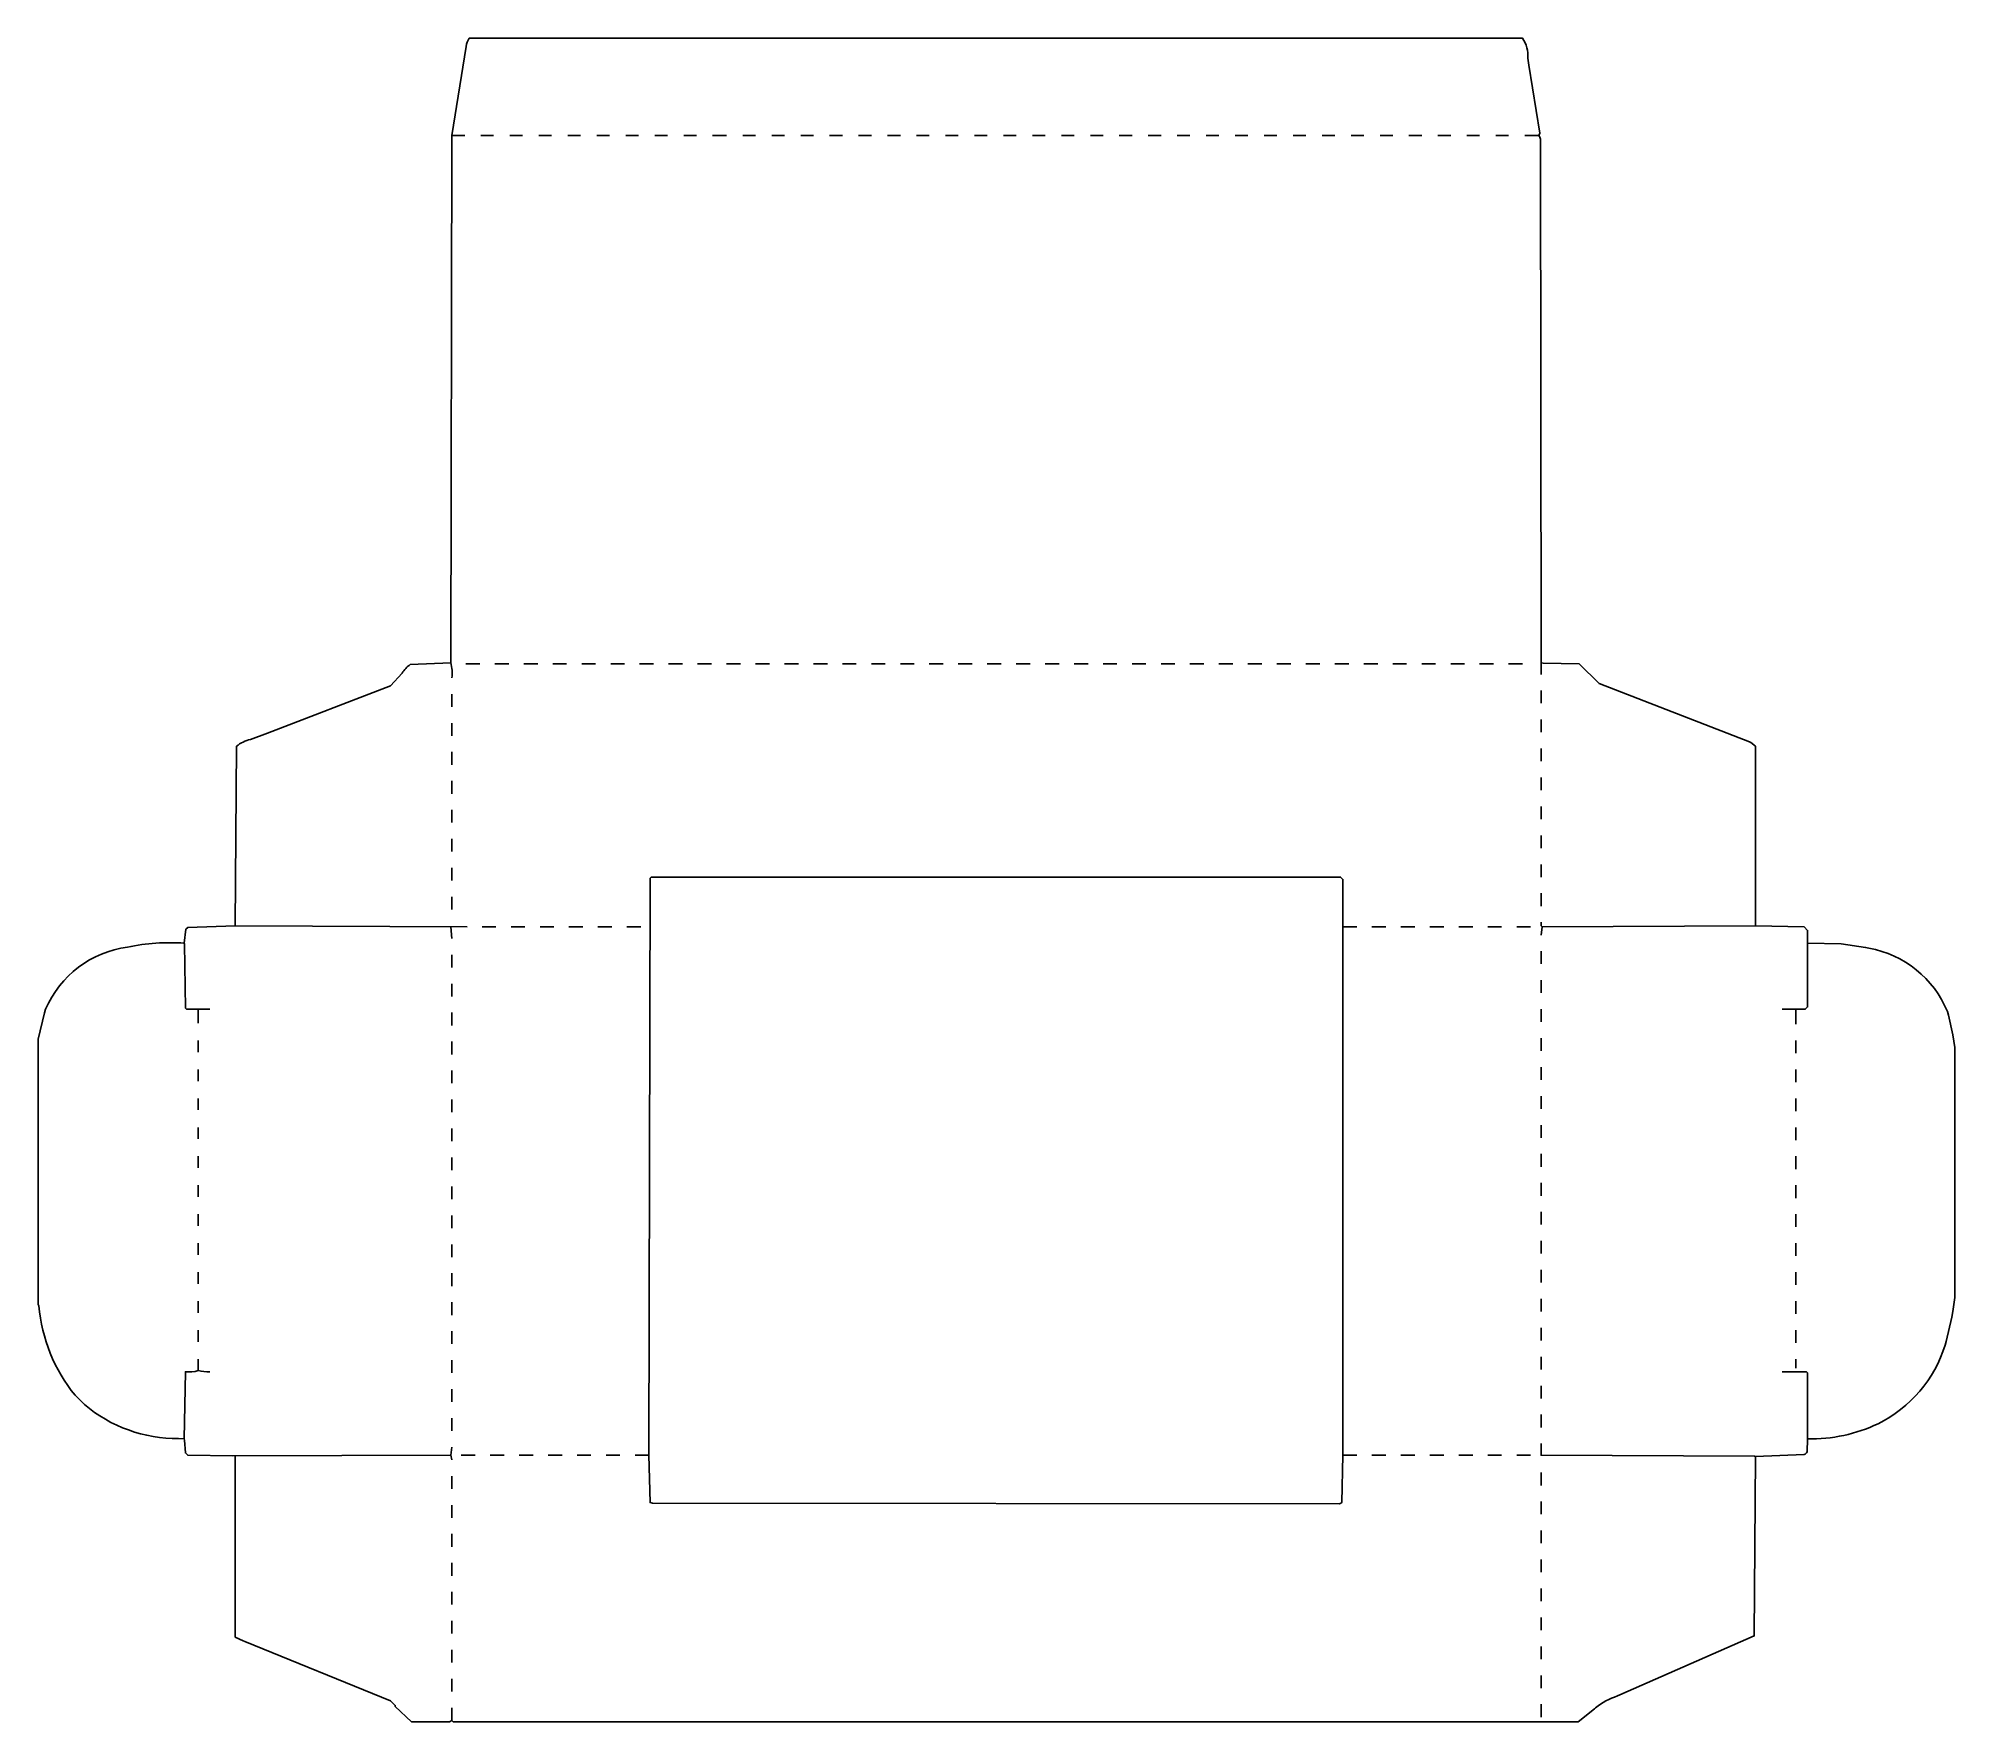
# Model space of a CAD drawing. Extents: x 85 to 1739, y 75 to 1528.
import ezdxf

# ---------------------------------------------------------------- set-up
doc = ezdxf.new("R2010")
doc.units = 0
doc.layers.get('0').update_dxf_attribs({"linetype": 'CONTINUOUS'})

msp = doc.modelspace()

# ---------------------------------------------------------------- linework, layer by layer
at = {"color": 250, "linetype": 'CONTINUOUS'}
for points in [[(442, 976, 0.096159), (441, 989), (442, 1444), (454.405405, 1520.932432, -0.169496), (457, 1528), (1366, 1528, -0.168186), (1370.594595, 1510.932432), (1371.58, 1504.94), (1381, 1446), (1380, 1444, -0.142004), (1381.501106, 1440.998899), (1382, 989), (1382, 979)], [(255, 762), (256, 917, -0.10936), (268.1, 922.8), (282.9, 928.3), (389, 969), (399, 980, -0.113197), (406.014679, 987.515596), (441, 989)], [(211, 319), (206.067568, 319.405405, -0.179917), (124.795082, 348.754098), (116.756098, 356.804878, -0.152602), (85.569231, 433.946154), (85, 435), (85, 664), (90.3, 686.9), (91.3, 689.9, -0.265127), (162.076923, 743.615385, -0.068057), (211, 747)], [(1612, 319, 0.11478), (1672.9, 332.2, 0.206539), (1730.7, 400.1), (1731.7, 403.1), (1736.594595, 424.067568), (1737.405405, 428.932432), (1739, 441), (1739, 657), (1737.54918, 667.959016), (1733.7, 684.9), (1732.7, 687.9, 0.257955), (1664.911765, 742.647059), (1662.088235, 743.352941), (1640.983907, 746.517203), (1612, 747)], [(442, 301), (441, 305), (252.98782, 304.512804), (214, 305), (212, 307), (211.2, 318.1), (211, 319), (212, 377, 0.091428), (223, 378, 0.075231), (233, 377)], [(1382, 315), (1382, 305), (1566.1, 304.2), (1567, 304), (1608.988385, 305.487819, 0.228813), (1611.544828, 308.037931), (1612, 319), (1612, 376), (1611, 377), (1590, 377)], [(255, 304), (255, 148), (261.9, 144.7), (263.1, 144.2), (389, 93), (393, 89), (393, 88), (407, 75), (440, 75), (442, 76), (443, 75), (1414, 75), (1428, 86), (1429, 87, -0.079572), (1447.9, 97.2), (1449.9, 98.2), (1566, 149), (1567, 304)]]:
    msp.add_lwpolyline(points, format="xyb", dxfattribs=at)
for points in [[(442, 1444), (453, 1444)], [(467, 1444), (478, 1444)], [(492, 1444), (503, 1444)], [(517, 1444), (528, 1444)], [(542, 1444), (553, 1444)], [(567, 1444), (578, 1444)], [(592, 1444), (603, 1444)], [(617, 1444), (628, 1444)], [(642, 1444), (653, 1444)], [(667, 1444), (679, 1444)], [(693, 1444), (704, 1444)], [(718, 1444), (729, 1444)], [(743, 1444), (754, 1444)], [(768, 1444), (779, 1444)], [(793, 1444), (804, 1444)], [(818, 1444), (829, 1444)], [(843, 1444), (854, 1444)], [(868, 1444), (879, 1444)], [(893, 1444), (904, 1444)], [(918, 1444), (929, 1444)], [(943, 1444), (954, 1444)], [(968, 1444), (979, 1444)], [(993, 1444), (1004, 1444)], [(1018, 1444), (1029, 1444)], [(1043, 1444), (1054, 1444)], [(1068, 1444), (1079, 1444)], [(1093, 1444), (1104, 1444)], [(1118, 1444), (1129, 1444)], [(1143, 1444), (1154, 1444)], [(1168, 1444), (1179, 1444)], [(1193, 1444), (1204, 1444)], [(1218, 1444), (1229, 1444)], [(1243, 1444), (1254, 1444)], [(1268, 1444), (1279, 1444)], [(1293, 1444), (1304, 1444)], [(1318, 1444), (1329, 1444)], [(1343, 1444), (1354, 1444)], [(1368, 1444), (1380, 1444)], [(454, 988), (466, 988)], [(479, 988), (491, 988)], [(504, 988), (516, 988)], [(529, 988), (541, 988)], [(554, 988), (566, 988)], [(579, 988), (591, 988)], [(604, 988), (616, 988)], [(629, 988), (641, 988)], [(654, 988), (666, 988)], [(679, 988), (691, 988)], [(704, 988), (716, 988)], [(729, 988), (741, 988)], [(754, 988), (766, 988)], [(779, 988), (791, 988)], [(804, 988), (816, 988)], [(829, 988), (841, 988)], [(854, 988), (866, 988)], [(879, 988), (891, 988)], [(904, 988), (916, 988)], [(929, 988), (941, 988)], [(954, 988), (966, 988)], [(979, 988), (991, 988)], [(1004, 988), (1016, 988)], [(1029, 988), (1041, 988)], [(1054, 988), (1066, 988)], [(1079, 988), (1091, 988)], [(1104, 988), (1116, 988)], [(1129, 988), (1141, 988)], [(1154, 988), (1166, 988)], [(1179, 988), (1191, 988)], [(1204, 988), (1216, 988)], [(1229, 988), (1241, 988)], [(1254, 988), (1266, 988)], [(1279, 988), (1291, 988)], [(1304, 988), (1316, 988)], [(1329, 988), (1341, 988)], [(1354, 988), (1366, 988)], [(1567, 762), (1567, 917), (1563.1, 920.2), (1561.9, 920.8), (1432.235726, 971.249592), (1415, 988), (1383.9, 988.7), (1382, 989)], [(1382, 954), (1382, 965)], [(1382, 929), (1382, 940)], [(1382, 904), (1382, 915)], [(1382, 879), (1382, 890)], [(1382, 854), (1382, 865)], [(1382, 829), (1382, 840)], [(1382, 804), (1382, 815)], [(1208, 263), (1209.1, 263.7), (1210.002374, 264.048665), (1211, 305), (1211, 761), (1211, 802), (1209, 804), (614, 804), (613, 803), (612, 305), (612.997626, 264.048665), (615.00084, 263.499157), (1208, 263)], [(1382, 779), (1382, 790)], [(233, 690), (213, 690), (212, 691), (211.2, 746.1), (211, 747), (212.445545, 758.955446), (214.01218, 760.512804), (255, 762), (455, 761)], [(468, 761), (480, 761)], [(493, 761), (505, 761)], [(518, 761), (530, 761)], [(543, 761), (555, 761)], [(568, 761), (580, 761)], [(593, 761), (605, 761)], [(1211, 761), (1223, 761)], [(1236, 761), (1248, 761)], [(1261, 761), (1273, 761)], [(1286, 761), (1298, 761)], [(1311, 761), (1323, 761)], [(1336, 761), (1348, 761)], [(1361, 761), (1373, 761)], [(1383, 761), (1382, 762), (1382, 765)], [(1590, 690), (1610, 690), (1612, 692), (1612, 747), (1612, 758), (1609, 761), (1567, 762), (1383, 761), (1382, 754)], [(1382, 729), (1382, 740)], [(1382, 704), (1382, 715)], [(223, 678), (223, 690)], [(1382, 679), (1382, 690)], [(1602, 677), (1602, 690)], [(223, 653), (223, 663)], [(1382, 654), (1382, 665)], [(1602, 652), (1602, 663)], [(223, 628), (223, 638)], [(1382, 629), (1382, 640)], [(1602, 627), (1602, 638)], [(223, 603), (223, 613)], [(1382, 604), (1382, 615)], [(1602, 602), (1602, 613)], [(223, 578), (223, 588)], [(1382, 579), (1382, 590)], [(1602, 577), (1602, 588)], [(223, 553), (223, 563)], [(1382, 554), (1382, 565)], [(1602, 552), (1602, 563)], [(223, 528), (223, 538)], [(1382, 529), (1382, 540)], [(1602, 527), (1602, 538)], [(223, 503), (223, 513)], [(1382, 504), (1382, 515)], [(1602, 502), (1602, 513)], [(223, 478), (223, 488)], [(1382, 479), (1382, 490)], [(1602, 477), (1602, 488)], [(1382, 454), (1382, 465)], [(223, 453), (223, 463)], [(1602, 452), (1602, 463)], [(223, 428), (223, 438)], [(1382, 429), (1382, 440)], [(1602, 427), (1602, 438)], [(1382, 404), (1382, 415)], [(223, 403), (223, 413)], [(1602, 402), (1602, 413)], [(223, 378), (223, 388)], [(1382, 379), (1382, 390)], [(1602, 380), (1602, 388)], [(1382, 354), (1382, 365)], [(1382, 329), (1382, 340)], [(450, 305), (462, 305)], [(475, 305), (487, 305)], [(500, 305), (512, 305)], [(525, 305), (537, 305)], [(550, 305), (562, 305)], [(575, 305), (587, 305)], [(600, 305), (612, 305)], [(1211, 305), (1223, 305)], [(1236, 305), (1248, 305)], [(1261, 305), (1273, 305)], [(1286, 305), (1298, 305)], [(1311, 305), (1323, 305)], [(1336, 305), (1348, 305)], [(1361, 305), (1373, 305)], [(1382, 279), (1382, 290)], [(1382, 254), (1382, 265)], [(1382, 229), (1382, 240)], [(1382, 204), (1382, 215)], [(1382, 179), (1382, 190)], [(1382, 154), (1382, 165)], [(1382, 129), (1382, 140)], [(1382, 104), (1382, 115)], [(1382, 79), (1382, 90)]]:
    msp.add_lwpolyline(points, dxfattribs=at)
at = {"color": 251, "linetype": 'CONTINUOUS'}
for points in [[(442, 951), (442, 962)], [(442, 926), (442, 937)], [(442, 901), (442, 912)], [(442, 876), (442, 887)], [(442, 851), (442, 862)], [(442, 826), (442, 837)], [(442, 801), (442, 812)], [(442, 776), (442, 787)], [(442, 751), (441, 761)], [(442, 726), (442, 737)], [(442, 701), (442, 712)], [(442, 676), (442, 687)], [(442, 651), (442, 662)], [(442, 626), (442, 637)], [(442, 601), (442, 612)], [(442, 576), (442, 587)], [(442, 551), (442, 562)], [(442, 526), (442, 537)], [(442, 501), (442, 512)], [(442, 476), (442, 487)], [(442, 451), (442, 462)], [(442, 426), (442, 437)], [(442, 401), (442, 412)], [(442, 376), (442, 387)], [(442, 351), (442, 362)], [(442, 326), (442, 337)], [(441, 305), (442, 312)], [(442, 276), (442, 287)], [(442, 251), (442, 262)], [(442, 226), (442, 237)], [(442, 201), (442, 212)], [(442, 176), (442, 187)], [(442, 151), (442, 162)], [(442, 126), (442, 137)], [(442, 101), (442, 112)], [(442, 76), (442, 87)]]:
    msp.add_lwpolyline(points, dxfattribs=at)

doc.saveas('drawing.dxf')
